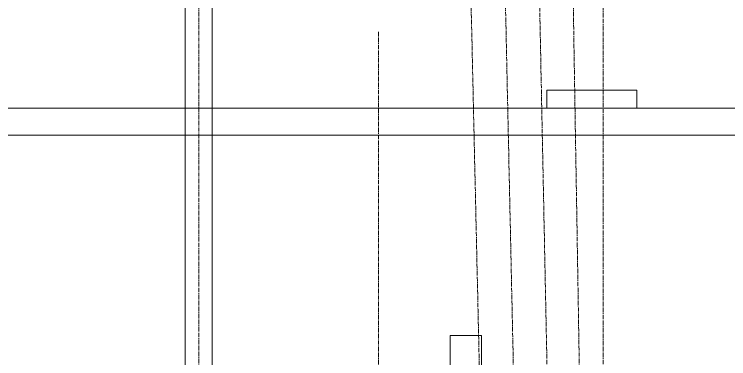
# Model space of a CAD drawing. Header units: millimetres. Extents: x 53635 to 142317, y 101101 to 147193.
# Drawn here: x 72006 to 73595, y 119995 to 120761 of the extents above; entities that cross this region are included whole.
import ezdxf

# ---------------------------------------------------------------- set-up
doc = ezdxf.new("R2010")
doc.units = ezdxf.units.MM
doc.header["$LTSCALE"] = 0.5
doc.header["$MEASUREMENT"] = 0
doc.linetypes.add('AXES2', pattern=[28.575, 19.05, -3.175, 3.175, -3.175])
doc.layers.get('0').update_dxf_attribs({"lineweight": 0})
for name, color, linetype, lineweight in [('-AXE', 1, 'AXES2', 0), ('-fort', 7, 'Continuous', 0), ('AXE', 1, 'AXES2', 0), ('FORT', 7, 'Continuous', 0)]:
    doc.layers.add(name, color=color, linetype=linetype, lineweight=lineweight)

msp = doc.modelspace()

# ---------------------------------------------------------------- linework, layer by layer
at = {"layer": '-AXE'}
msp.add_line((72415.9, 121723.73), (72415.9, 105730.21), dxfattribs=at)
at = {"layer": '-fort'}
for p, q in [((72385.9, 120951.59), (72385.9, 119946.59)), ((72445.9, 120951.59), (72445.9, 119946.59)), ((70815.89, 120551.59), (77215.89, 120551.59)), ((70815.89, 120491.59), (77215.89, 120491.59))]:
    msp.add_line(p, q, dxfattribs=at)
for p, q in [((73191.39, 120591.59), (73190.89, 120591.09)), ((73190.89, 120591.09), (73190.89, 120552.09)), ((73191.39, 120591.59), (73390.39, 120591.59)), ((73390.89, 120591.09), (73390.39, 120591.59)), ((73390.89, 120591.09), (73390.89, 120552.09)), ((73190.89, 120552.09), (73191.39, 120551.59)), ((73191.39, 120551.59), (73390.39, 120551.59)), ((73390.39, 120551.59), (73390.89, 120552.09))]:
    msp.add_line(p, q)
at = {"layer": 'AXE'}
for p, q in [((73315.89, 121521.59), (73315.89, 106721.59)), ((73315.89, 107811.59), (73007.89, 121409.09)), ((73084.89, 121409.09), (73315.89, 110811.59)), ((73315.89, 113811.59), (73161.89, 121409.09)), ((73238.89, 121409.09), (73315.89, 116811.59)), ((72815.89, 120721.59), (72815.89, 105921.59))]:
    msp.add_line(p, q, dxfattribs=at)
at = {"layer": 'FORT'}
for p, q in [((72975.51, 120046.59), (73045.51, 120046.59)), ((72975.51, 120046.59), (72975.51, 119946.59)), ((73045.51, 120046.59), (73045.51, 119946.59))]:
    msp.add_line(p, q, dxfattribs=at)

doc.saveas('drawing.dxf')
